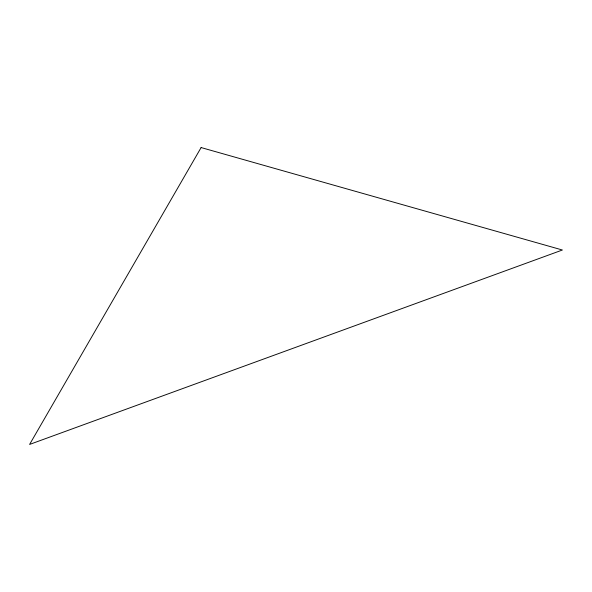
<?xml version="1.0" encoding="UTF-8"?>
<svg xmlns="http://www.w3.org/2000/svg" width="592" height="592" viewBox="0 0 592 592"><rect width="100%" height="100%" fill="white"/><g stroke="black" fill="none" stroke-linecap="round" stroke-linejoin="round"><path stroke-width="0.89" d="M201.117 147.563L29.6 444.437L562.4 250.009L201.117 147.563"/></g></svg>
